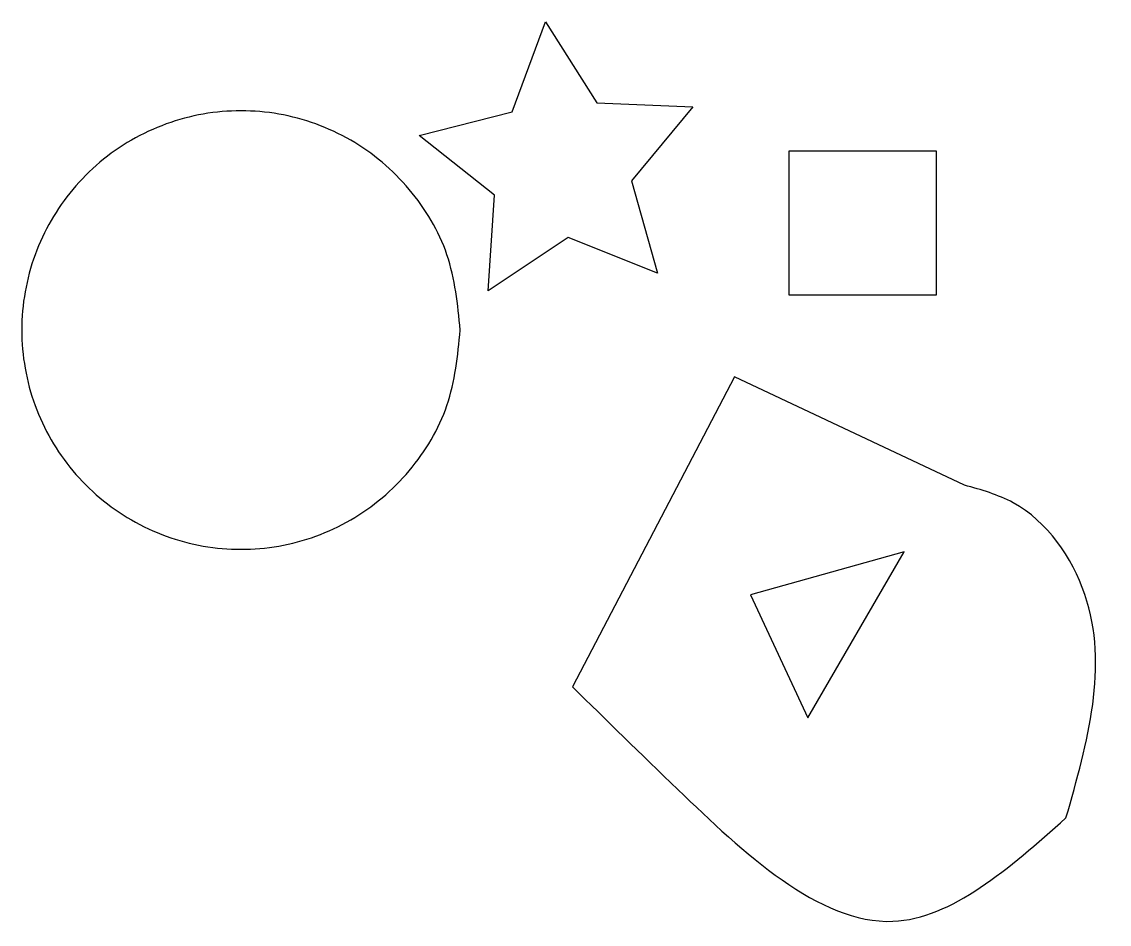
# Model space of a CAD drawing. Extents: x 0 to 280, y 1 to 233.
import ezdxf

# ---------------------------------------------------------------- set-up
doc = ezdxf.new("R2010")
doc.units = 0
doc.layers.add('Layer_1', color=7, linetype='CONTINUOUS')

msp = doc.modelspace()

# ---------------------------------------------------------------- linework, layer by layer
at = {"layer": 'Layer_1', "color": 2}
msp.add_lwpolyline([(120.27543, 164.135316), (121.883216, 188.782038), (102.491311, 204.079099), (126.42857, 210.16626), (134.984511, 233.336106), (148.170764, 212.451457), (172.850533, 211.474151), (157.062824, 192.479564), (163.759825, 168.705709), (140.816225, 177.851061)], close=True, dxfattribs=at)
at = {"layer": 'Layer_1', "color": 1}
msp.add_lwpolyline([(197.639141, 200.126412), (235.442375, 200.126412), (235.442375, 163.010511), (197.639141, 163.010511)], close=True, dxfattribs=at)
at = {"layer": 'Layer_1', "color": 7}
msp.add_lwpolyline([(113.097368, 154.075207)], close=True, dxfattribs=at)
at = {"layer": 'Layer_1', "color": 3}
msp.add_lwpolyline([(183.548854, 142.046895), (141.965294, 62.316437)], dxfattribs=at)
at = {"layer": 'Layer_1', "color": 32}
msp.add_lwpolyline([(242.659352, 114.209972), (183.548854, 142.046895)], dxfattribs=at)
at = {"layer": 'Layer_1', "color": 5}
msp.add_lwpolyline([(227.194404, 97.026684), (187.672839, 86.029373), (202.45047, 54.41214)], close=True, dxfattribs=at)
at = {"layer": 'Layer_1', "color": 7}
msp.add_open_spline([(113.097368, 154.075207), (112.423967, 147.485759), (111.086802, 134.40117), (100.712586, 117.109684), (85.522978, 104.253917), (66.713509, 97.435647), (46.754542, 97.435647), (27.971417, 104.253917), (12.676624, 117.109684), (2.693232, 134.40117), (-0.792469, 154.075207), (2.693232, 173.749243), (12.676624, 191.040729), (27.971417, 203.896496), (46.754542, 210.714766), (66.713509, 210.714766), (85.522978, 203.896496), (100.712586, 191.040729), (111.086802, 173.749243), (112.423967, 160.664654), (113.097368, 154.075207)], degree=3, knots=[0, 0, 0, 0, 19.66803, 39.054581, 58.722611, 78.390642, 97.777192, 117.445222, 137.113253, 156.499803, 176.167833, 195.835864, 215.222414, 234.890444, 254.558475, 273.945025, 293.613055, 313.281086, 332.667636, 352.335666, 352.335666, 352.335666, 352.335666], dxfattribs=at)
at = {"layer": 'Layer_1', "color": 212}
msp.add_open_spline([(268.777976, 28.637189), (274.33661, 48.150317), (282.775336, 77.773765), (261.049821, 109.076545), (247.00213, 112.997749), (242.659352, 114.209972)], degree=3, knots=[0, 0, 0, 0, 57.671738, 87.553151, 100.924559, 100.924559, 100.924559, 100.924559], dxfattribs=at)
at = {"layer": 'Layer_1', "color": 4}
msp.add_open_spline([(141.965294, 62.316437), (150.647125, 53.810973), (174.214329, 30.722525), (221.078954, -13.525722), (254.10515, 15.667342), (268.777976, 28.637189)], degree=3, knots=[0, 0, 0, 0, 37.795543, 102.597632, 154.404451, 154.404451, 154.404451, 154.404451], dxfattribs=at)

doc.saveas('drawing.dxf')
